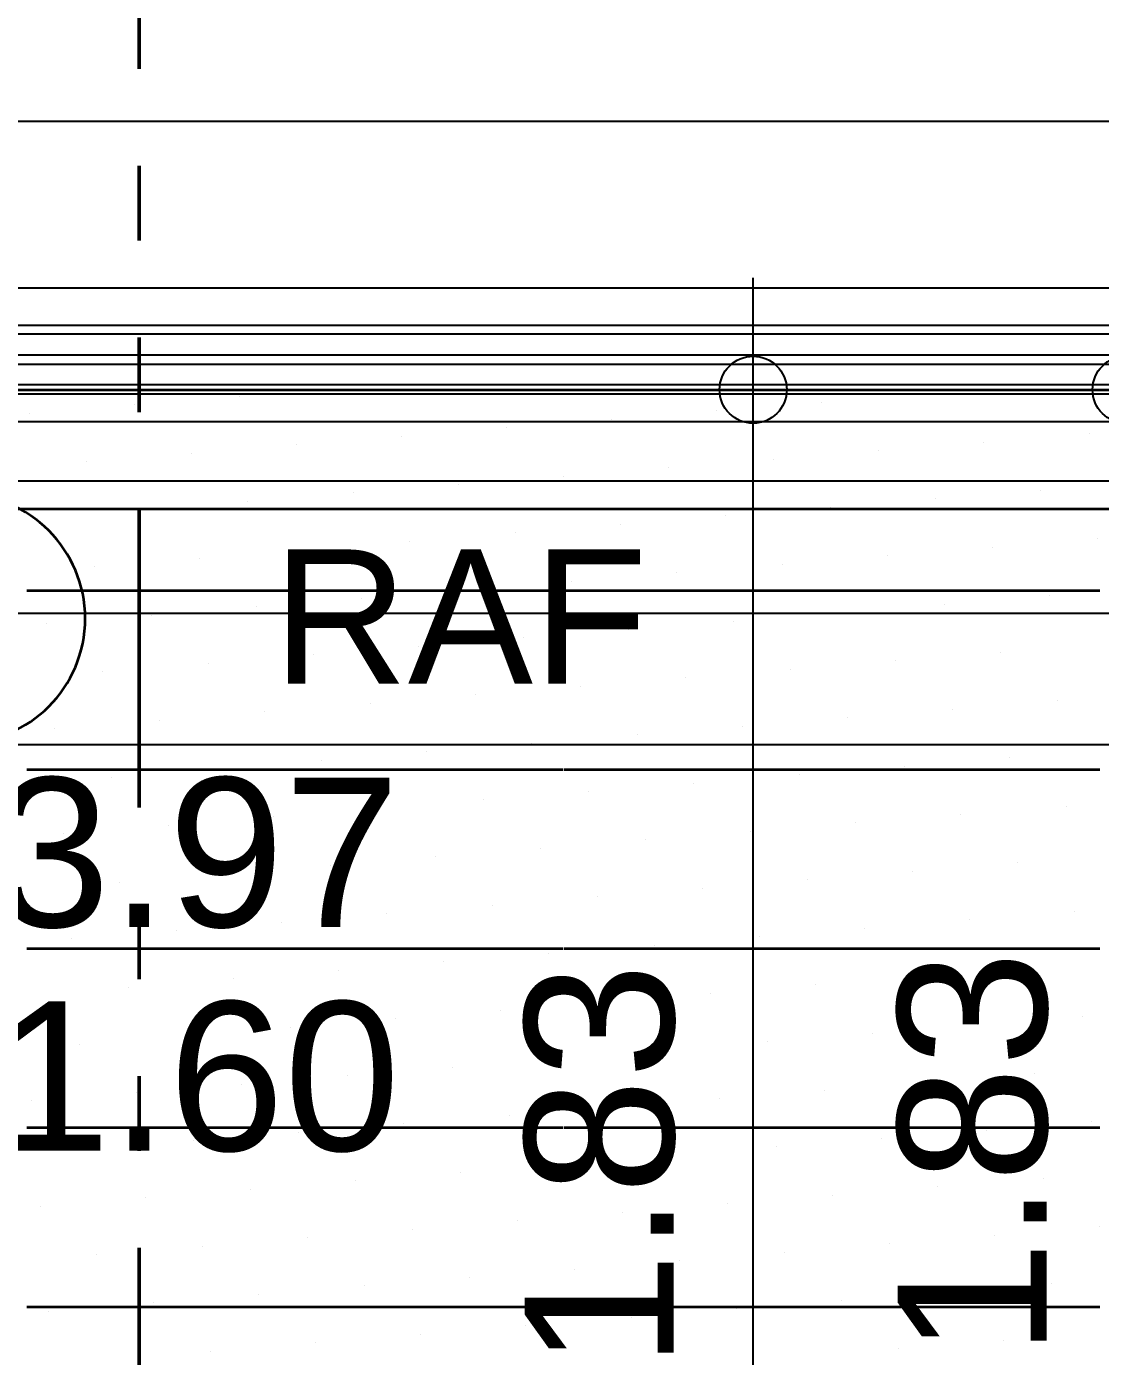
# Model space of a CAD drawing. Header units: centimetres. Extents: x 0.3 to 84.3, y 0.3 to 59.7.
# Drawn here: x 41.879 to 43.319, y 18.478 to 20.261 of the extents above; entities that cross this region are included whole.
import ezdxf

# ---------------------------------------------------------------- set-up
doc = ezdxf.new("R2010")
doc.units = ezdxf.units.CM
for name, pattern in [('AUSGEZOGEN', [0]), ('LINIE_23', [0.79, 0.4, -0.13, 0, -0.13, 0, -0.13]), ('PHANTOM', [63.5, 31.75, -6.35, 6.35, -6.35, 6.35, -6.35]), ('PUNKT', [6.35, 0, -6.35]), ('RAND', [44.45, 12.7, -6.35, 12.7, -6.35, 0, -6.35]), ('VERDECKT', [9.525, 6.35, -3.175])]:
    doc.linetypes.add(name, pattern=pattern)
for name, color, linetype, lineweight in [('Ausbau Raeume', 7, 'AUSGEZOGEN', 35), ('Bauachsen grob', 7, 'RAND', 25), ('Bodenplatte', 7, 'AUSGEZOGEN', 35), ('Decke', 7, 'AUSGEZOGEN', 35), ('Deckendaemmung', 7, 'AUSGEZOGEN', 25), ('Detailmasse', 7, 'AUSGEZOGEN', 25), ('Fenster', 7, 'AUSGEZOGEN', 35), ('Rolladen', 7, 'AUSGEZOGEN', 25), ('Text Koten', 7, 'AUSGEZOGEN', 50), ('Text Werkplan Ausfuehrung', 7, 'AUSGEZOGEN', 50), ('Wand Beton bewehrt', 7, 'AUSGEZOGEN', 35)]:
    doc.layers.add(name, color=color, linetype=linetype, lineweight=lineweight)
doc.layers.add('Elektro Text', color=7, linetype='AUSGEZOGEN', lineweight=35, true_color=0x656565)
doc.styles.add('ARIAL', font='ARIAL.TTF')

msp = doc.modelspace()

# ---------------------------------------------------------------- linework, layer by layer
at = {"layer": 'Ausbau Raeume', "color": 254, "linetype": 'AUSGEZOGEN', "lineweight": 35}
for p, q in [((42.5982, 19.5046), (41.8796, 19.5046)), ((43.3182, 19.5046), (42.5996, 19.5046)), ((42.5982, 19.2646), (41.8796, 19.2646)), ((43.3182, 19.2646), (42.5996, 19.2646)), ((42.5982, 19.0246), (41.8796, 19.0246)), ((43.3182, 19.0246), (42.5996, 19.0246)), ((42.5982, 18.7846), (41.8796, 18.7846)), ((43.3182, 18.7846), (42.5996, 18.7846)), ((42.5982, 18.5446), (41.8796, 18.5446)), ((43.3182, 18.5446), (42.5996, 18.5446))]:
    msp.add_line(p, q, dxfattribs=at)
at = {"layer": 'Bauachsen grob', "color": 32, "linetype": 'LINIE_23', "lineweight": 50, "true_color": 0xc36e14}
msp.add_line((42.03, 1.394), (42.03, 57.974), dxfattribs=at)
at = {"layer": 'Bodenplatte', "color": 92, "linetype": 'VERDECKT', "lineweight": 35, "true_color": 0x00c600}
msp.add_line((31.66, 19.774), (46.91, 19.774), dxfattribs=at)
at = {"layer": 'Bodenplatte', "color": 92, "linetype": 'AUSGEZOGEN', "lineweight": 25, "true_color": 0x00c600}
msp.add_line((43.3533, 19.774), (43.2033, 19.774), dxfattribs=at)
msp.add_circle((43.3533, 19.774), 0.045, dxfattribs=at)
at = {"layer": 'Decke', "color": 96, "linetype": 'PHANTOM', "lineweight": 35, "true_color": 0x006e00}
for p, q in [((31.66, 19.774), (46.91, 19.774)), ((46.75, 19.614), (31.66, 19.614))]:
    msp.add_line(p, q, dxfattribs=at)
at = {"layer": 'Deckendaemmung', "color": 211, "linetype": 'AUSGEZOGEN', "lineweight": 25, "true_color": 0xff70ff}
for p, q in [((42.1647, 19.7653), (42.1647, 19.7653)), ((43.0865, 19.7685), (43.0865, 19.7685)), ((42.0238, 19.754), (42.0238, 19.754)), ((42.9456, 19.7572), (42.9456, 19.7572)), ((41.8828, 19.7426), (41.8828, 19.7426)), ((42.6637, 19.7345), (42.6637, 19.7345)), ((42.8046, 19.7458), (42.8046, 19.7458)), ((42.3818, 19.7118), (42.3818, 19.7118)), ((42.5227, 19.7232), (42.5227, 19.7232)), ((43.3036, 19.7151), (43.3036, 19.7151)), ((42.2408, 19.7005), (42.2408, 19.7005)), ((43.1626, 19.7037), (43.1626, 19.7037)), ((41.9589, 19.6778), (41.9589, 19.6778)), ((42.0999, 19.6891), (42.0999, 19.6891)), ((42.8808, 19.681), (42.8808, 19.681)), ((43.0217, 19.6924), (43.0217, 19.6924)), ((42.5989, 19.6584), (42.5989, 19.6584)), ((42.7398, 19.6697), (42.7398, 19.6697)), ((42.4579, 19.647), (42.4579, 19.647)), ((42.176, 19.6243), (42.176, 19.6243)), ((42.317, 19.6357), (42.317, 19.6357)), ((43.0978, 19.6276), (43.0978, 19.6276)), ((43.2388, 19.6389), (43.2388, 19.6389)), ((42.0351, 19.613), (42.0351, 19.613)), ((42.816, 19.6049), (42.816, 19.6049)), ((42.9569, 19.6162), (42.9569, 19.6162)), ((41.8941, 19.6017), (41.8941, 19.6017)), ((42.675, 19.5936), (42.675, 19.5936)), ((42.3931, 19.5709), (42.3931, 19.5709)), ((42.5341, 19.5822), (42.5341, 19.5822)), ((43.3149, 19.5741), (43.3149, 19.5741)), ((42.2522, 19.5595), (42.2522, 19.5595)), ((43.033, 19.5514), (43.033, 19.5514)), ((43.033, 19.5514), (43.033, 19.5514)), ((43.174, 19.5628), (43.174, 19.5628)), ((41.9703, 19.5369), (41.9703, 19.5369)), ((42.1112, 19.5482), (42.1112, 19.5482)), ((42.8921, 19.5401), (42.8921, 19.5401)), ((42.6102, 19.5174), (42.6102, 19.5174)), ((42.7512, 19.5288), (42.7512, 19.5288)), ((42.4693, 19.5061), (42.4693, 19.5061)), ((43.2501, 19.498), (43.2501, 19.498)), ((42.1874, 19.4834), (42.1874, 19.4834)), ((42.3283, 19.4947), (42.3283, 19.4947)), ((42.3283, 19.4947), (42.3283, 19.4947)), ((43.1092, 19.4866), (43.1092, 19.4866)), ((42.0464, 19.4721), (42.0464, 19.4721)), ((42.8273, 19.464), (42.8273, 19.464)), ((42.9682, 19.4753), (42.9682, 19.4753)), ((41.9055, 19.4607), (41.9055, 19.4607)), ((42.6864, 19.4526), (42.6864, 19.4526)), ((42.4045, 19.4299), (42.4045, 19.4299)), ((42.5454, 19.4413), (42.5454, 19.4413)), ((42.2635, 19.4186), (42.2635, 19.4186)), ((43.0444, 19.4105), (43.0444, 19.4105)), ((43.1853, 19.4218), (43.1853, 19.4218)), ((41.9816, 19.3959), (41.9816, 19.3959)), ((42.1226, 19.4073), (42.1226, 19.4073)), ((42.9034, 19.3992), (42.9034, 19.3992)), ((42.6215, 19.3765), (42.6215, 19.3765)), ((42.7625, 19.3878), (42.7625, 19.3878)), ((42.4806, 19.3651), (42.4806, 19.3651)), ((43.2615, 19.357), (43.2615, 19.357)), ((42.1987, 19.3425), (42.1987, 19.3425)), ((42.3397, 19.3538), (42.3397, 19.3538)), ((43.1205, 19.3457), (43.1205, 19.3457)), ((41.9168, 19.3198), (41.9168, 19.3198)), ((42.0578, 19.3311), (42.0578, 19.3311)), ((42.8386, 19.323), (42.8386, 19.323)), ((42.9796, 19.3344), (42.9796, 19.3344)), ((42.6977, 19.3117), (42.6977, 19.3117)), ((42.4158, 19.289), (42.4158, 19.289)), ((42.5567, 19.3003), (42.5567, 19.3003)), ((42.1339, 19.2663), (42.1339, 19.2663)), ((42.2749, 19.2777), (42.2749, 19.2777)), ((43.0557, 19.2696), (43.0557, 19.2696)), ((43.1967, 19.2809), (43.1967, 19.2809)), ((41.993, 19.255), (41.993, 19.255)), ((42.9148, 19.2582), (42.9148, 19.2582)), ((42.6329, 19.2355), (42.6329, 19.2355)), ((42.7738, 19.2469), (42.7738, 19.2469)), ((42.351, 19.2129), (42.351, 19.2129)), ((42.4919, 19.2242), (42.4919, 19.2242)), ((43.2728, 19.2161), (43.2728, 19.2161)), ((42.2101, 19.2015), (42.2101, 19.2015)), ((43.1319, 19.2048), (43.1319, 19.2048)), ((43.1319, 19.2048), (43.1319, 19.2048)), ((41.9282, 19.1788), (41.9282, 19.1788)), ((42.0691, 19.1902), (42.0691, 19.1902)), ((42.85, 19.1821), (42.85, 19.1821)), ((42.9909, 19.1934), (42.9909, 19.1934)), ((42.5681, 19.1594), (42.5681, 19.1594)), ((42.709, 19.1707), (42.709, 19.1707)), ((42.4271, 19.1481), (42.4271, 19.1481)), ((42.4271, 19.1481), (42.4271, 19.1481)), ((42.1453, 19.1254), (42.1453, 19.1254)), ((42.2862, 19.1367), (42.2862, 19.1367)), ((43.0671, 19.1286), (43.0671, 19.1286)), ((43.208, 19.1399), (43.208, 19.1399)), ((42.0043, 19.114), (42.0043, 19.114)), ((42.7852, 19.1059), (42.7852, 19.1059)), ((42.9261, 19.1173), (42.9261, 19.1173)), ((42.6442, 19.0946), (42.6442, 19.0946)), ((42.3623, 19.0719), (42.3623, 19.0719)), ((42.5033, 19.0832), (42.5033, 19.0832)), ((43.2842, 19.0751), (43.2842, 19.0751)), ((42.2214, 19.0606), (42.2214, 19.0606)), ((43.0023, 19.0525), (43.0023, 19.0525)), ((43.1432, 19.0638), (43.1432, 19.0638)), ((41.9395, 19.0379), (41.9395, 19.0379)), ((42.0805, 19.0492), (42.0805, 19.0492)), ((42.8613, 19.0411), (42.8613, 19.0411)), ((42.5794, 19.0184), (42.5794, 19.0184)), ((42.7204, 19.0298), (42.7204, 19.0298)), ((42.4385, 19.0071), (42.4385, 19.0071)), ((43.2193, 18.999), (43.2193, 18.999)), ((42.1566, 18.9844), (42.1566, 18.9844)), ((42.2975, 18.9958), (42.2975, 18.9958)), ((43.0784, 18.9877), (43.0784, 18.9877)), ((42.0156, 18.9731), (42.0156, 18.9731)), ((42.7965, 18.965), (42.7965, 18.965)), ((42.9375, 18.9763), (42.9375, 18.9763)), ((42.6556, 18.9536), (42.6556, 18.9536)), ((42.3737, 18.931), (42.3737, 18.931)), ((42.5146, 18.9423), (42.5146, 18.9423)), ((43.2955, 18.9342), (43.2955, 18.9342)), ((42.2327, 18.9196), (42.2327, 18.9196)), ((43.0136, 18.9115), (43.0136, 18.9115)), ((43.1545, 18.9229), (43.1545, 18.9229)), ((41.9508, 18.8969), (41.9508, 18.8969)), ((42.0918, 18.9083), (42.0918, 18.9083)), ((42.8727, 18.9002), (42.8727, 18.9002)), ((42.5908, 18.8775), (42.5908, 18.8775)), ((42.7317, 18.8888), (42.7317, 18.8888)), ((42.4498, 18.8662), (42.4498, 18.8662)), ((43.2307, 18.8581), (43.2307, 18.8581)), ((42.1679, 18.8435), (42.1679, 18.8435)), ((42.3089, 18.8548), (42.3089, 18.8548)), ((43.0897, 18.8467), (43.0897, 18.8467)), ((43.0897, 18.8467), (43.0897, 18.8467)), ((41.886, 18.8208), (41.886, 18.8208)), ((42.027, 18.8321), (42.027, 18.8321)), ((42.8079, 18.824), (42.8079, 18.824)), ((42.9488, 18.8354), (42.9488, 18.8354)), ((42.6669, 18.8127), (42.6669, 18.8127)), ((42.385, 18.79), (42.385, 18.79)), ((42.385, 18.79), (42.385, 18.79)), ((42.526, 18.8014), (42.526, 18.8014)), ((43.3068, 18.7933), (43.3068, 18.7933)), ((42.1031, 18.7673), (42.1031, 18.7673)), ((42.2441, 18.7787), (42.2441, 18.7787)), ((43.0249, 18.7706), (43.0249, 18.7706)), ((43.1659, 18.7819), (43.1659, 18.7819)), ((41.9622, 18.756), (41.9622, 18.756)), ((42.884, 18.7592), (42.884, 18.7592)), ((42.6021, 18.7366), (42.6021, 18.7366)), ((42.7431, 18.7479), (42.7431, 18.7479)), ((42.3202, 18.7139), (42.3202, 18.7139)), ((42.4612, 18.7252), (42.4612, 18.7252)), ((43.242, 18.7171), (43.242, 18.7171)), ((42.1793, 18.7025), (42.1793, 18.7025)), ((43.1011, 18.7058), (43.1011, 18.7058)), ((41.8974, 18.6799), (41.8974, 18.6799)), ((42.0383, 18.6912), (42.0383, 18.6912)), ((42.8192, 18.6831), (42.8192, 18.6831)), ((42.9601, 18.6944), (42.9601, 18.6944)), ((42.5373, 18.6604), (42.5373, 18.6604)), ((42.6783, 18.6718), (42.6783, 18.6718)), ((42.3964, 18.6491), (42.3964, 18.6491)), ((43.3182, 18.6523), (43.3182, 18.6523)), ((42.1145, 18.6264), (42.1145, 18.6264)), ((42.2554, 18.6377), (42.2554, 18.6377)), ((43.0363, 18.6296), (43.0363, 18.6296)), ((43.1772, 18.641), (43.1772, 18.641)), ((41.9735, 18.6151), (41.9735, 18.6151)), ((42.7544, 18.607), (42.7544, 18.607)), ((42.8953, 18.6183), (42.8953, 18.6183)), ((42.6134, 18.5956), (42.6134, 18.5956)), ((42.3316, 18.5729), (42.3316, 18.5729)), ((42.4725, 18.5843), (42.4725, 18.5843)), ((43.2534, 18.5762), (43.2534, 18.5762)), ((42.1906, 18.5616), (42.1906, 18.5616)), ((42.9715, 18.5535), (42.9715, 18.5535)), ((43.1124, 18.5648), (43.1124, 18.5648)), ((41.9087, 18.5389), (41.9087, 18.5389)), ((42.0497, 18.5503), (42.0497, 18.5503)), ((42.8305, 18.5422), (42.8305, 18.5422)), ((42.5486, 18.5195), (42.5486, 18.5195)), ((42.6896, 18.5308), (42.6896, 18.5308)), ((42.4077, 18.5081), (42.4077, 18.5081)), ((43.1886, 18.5), (43.1886, 18.5)), ((43.1886, 18.5), (43.1886, 18.5)), ((42.1258, 18.4855), (42.1258, 18.4855)), ((42.2668, 18.4968), (42.2668, 18.4968)), ((43.0476, 18.4887), (43.0476, 18.4887))]:
    msp.add_line(p, q, dxfattribs=at)
at = {"layer": 'Detailmasse', "color": 253, "linetype": 'AUSGEZOGEN', "lineweight": 25, "true_color": 0xa0a0a0}
for p, q in [((42.8533, 19.774), (42.8533, 19.924)), ((42.8533, 19.774), (42.7033, 19.774)), ((42.8533, 19.774), (43.0033, 19.774)), ((42.8533, 19.774), (42.8533, 19.774)), ((42.8533, 16.114), (42.8533, 19.774))]:
    msp.add_line(p, q, dxfattribs=at)
msp.add_circle((42.8533, 19.774), 0.045, dxfattribs=at)
at = {"layer": 'Elektro Text', "color": 40, "linetype": 'AUSGEZOGEN', "lineweight": 35}
msp.add_arc((41.7911, 19.4673), 0.1667, 270, 90, dxfattribs=at)
at = {"layer": 'Fenster', "color": 7, "linetype": 'AUSGEZOGEN', "lineweight": 25}
for p, q in [((41.746, 20.134), (44.818, 20.134)), ((44.668, 19.91), (41.746, 19.91)), ((41.72, 19.8604), (44.694, 19.8604)), ((44.694, 19.8484), (41.72, 19.8484)), ((44.694, 19.8204), (41.72, 19.8204)), ((41.72, 19.8084), (44.694, 19.8084)), ((44.694, 19.7804), (41.72, 19.7804)), ((41.72, 19.7684), (44.694, 19.7684)), ((41.7496, 19.7314), (44.6644, 19.7314)), ((44.74, 19.6514), (38.61, 19.6514))]:
    msp.add_line(p, q, dxfattribs=at)
at = {"layer": 'Rolladen', "color": 7, "linetype": 'PHANTOM', "lineweight": 25}
for p, q in [((44.74, 19.474), (38.6094, 19.474)), ((44.74, 19.298), (38.61, 19.298))]:
    msp.add_line(p, q, dxfattribs=at)
at = {"layer": 'Wand Beton bewehrt', "color": 180, "linetype": 'PUNKT', "lineweight": 25}
for p, q in [((44.97, 19.914), (38.38, 19.914)), ((38.61, 19.774), (44.74, 19.774))]:
    msp.add_line(p, q, dxfattribs=at)

# ---------------------------------------------------------------- texts
at = {"layer": 'Bodenplatte', "color": 92, "linetype": 'AUSGEZOGEN', "lineweight": 35, "true_color": 0x00c600, "insert": (43.2498, 18.4784), "char_height": 0.2, "width": 0.1, "attachment_point": 7, "rotation": 90, "style": 'ARIAL'}
msp.add_mtext('1.83', dxfattribs=at)
at = {"layer": 'Detailmasse', "color": 253, "linetype": 'AUSGEZOGEN', "lineweight": 35, "true_color": 0xa0a0a0, "insert": (42.7498, 18.4623), "char_height": 0.2, "width": 0.1, "attachment_point": 7, "rotation": 90, "style": 'ARIAL'}
msp.add_mtext('1.83', dxfattribs=at)
at = {"layer": 'Text Koten', "color": 7, "linetype": 'AUSGEZOGEN', "lineweight": 35, "char_height": 0.2, "width": 0.1, "attachment_point": 7, "style": 'ARIAL'}
for s, insert in [('uk\\~f.\\~St.\\~\\~:\\~+13.97', (40.26, 19.0513)), ('ok\\~f.\\~Bo.\\~:\\~+11.60', (40.26, 18.7513))]:
    msp.add_mtext(s, dxfattribs=dict(at, insert=insert))
at = {"layer": 'Text Werkplan Ausfuehrung', "color": 7, "linetype": 'AUSGEZOGEN', "lineweight": 35, "insert": (42.2089, 19.38), "char_height": 0.18, "width": 0.09, "attachment_point": 7, "style": 'ARIAL'}
msp.add_mtext('RAF', dxfattribs=at)

doc.saveas('drawing.dxf')
